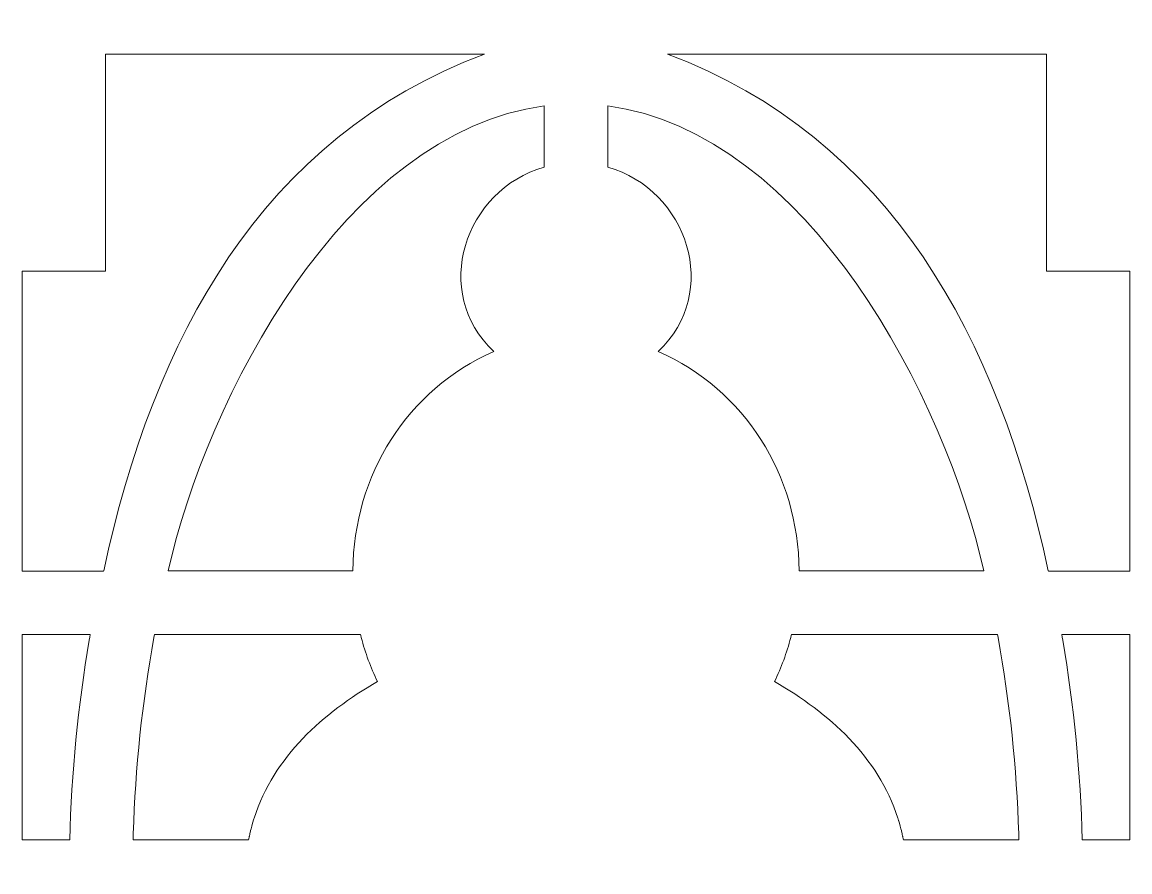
# Model space of a CAD drawing. Header units: centimetres. Extents: x -10 to 9.9, y -5 to 13.4.
# Drawn here: x 1.91 to 4.963, y 6.562 to 8.903 of the extents above; entities that cross this region are included whole.
import ezdxf

# ---------------------------------------------------------------- set-up
doc = ezdxf.new("R2010")
doc.units = ezdxf.units.CM
doc.header["$MEASUREMENT"] = 0
doc.layers.add('layer 1', color=7, linetype='Continuous')

msp = doc.modelspace()

# ---------------------------------------------------------------- linework, layer by layer
at = {"layer": 'layer 1', "color": 242, "lineweight": 9}
for points, knots in [([(0.17453, 13.44236), (0.17453, 13.44236), (0.34885, 13.44236), (0.34885, 13.44236), (0.34885, 13.44236), (0.34885, 13.44236), (9.75098, 13.44236), (9.75098, 13.44236), (9.75098, 13.44236), (9.75098, 13.44236), (9.9253, 13.44236), (9.9253, 13.44236), (9.9253, 13.44236), (9.9253, 13.44236), (9.9253, 13.26803), (9.9253, 13.26803), (9.9253, 13.26803), (9.9253, 13.26803), (9.9253, -4.82596), (9.9253, -4.82596), (9.9253, -4.82596), (9.9253, -4.82596), (9.9253, -5.00029), (9.9253, -5.00029), (9.9253, -5.00029), (9.9253, -5.00029), (9.75098, -5.00029), (9.75098, -5.00029), (9.75098, -5.00029), (9.75098, -5.00029), (0.34885, -5.00029), (0.34885, -5.00029), (0.34885, -5.00029), (0.34885, -5.00029), (0.17453, -5.00029), (0.17453, -5.00029), (0.17453, -5.00029), (0.17453, -5.00029), (0.17453, -4.82596), (0.17453, -4.82596), (0.17453, -4.82596), (0.17453, -4.82596), (0.17453, 13.26803), (0.17453, 13.26803), (0.17453, 13.26803), (0.17453, 13.26803), (0.17453, 13.44236), (0.17453, 13.44236)], [0, 0, 0, 0, 0.0769231, 0.0769231, 0.0769231, 0.0769231, 0.1538462, 0.1538462, 0.1538462, 0.1538462, 0.2307692, 0.2307692, 0.2307692, 0.2307692, 0.3076923, 0.3076923, 0.3076923, 0.3076923, 0.3846154, 0.3846154, 0.3846154, 0.3846154, 0.4615385, 0.4615385, 0.4615385, 0.4615385, 0.5384615, 0.5384615, 0.5384615, 0.5384615, 0.6153846, 0.6153846, 0.6153846, 0.6153846, 0.6923077, 0.6923077, 0.6923077, 0.6923077, 0.7692308, 0.7692308, 0.7692308, 0.7692308, 0.8461538, 0.8461538, 0.8461538, 0.8461538, 1, 1, 1, 1]), ([(1.91022, 8.21742), (1.91022, 8.21742), (1.91513, 8.21742), (1.91513, 8.21742), (1.91513, 8.21742), (1.91513, 8.21742), (1.91569, 8.21742), (1.91569, 8.21742), (1.91569, 8.21742), (1.91569, 8.21742), (1.92492, 8.21742), (1.92492, 8.21742), (1.92492, 8.21742), (1.92492, 8.21742), (1.92542, 8.21742), (1.92542, 8.21742), (1.92542, 8.21742), (1.92542, 8.21742), (1.93464, 8.21742), (1.93464, 8.21742), (1.93464, 8.21742), (1.93464, 8.21742), (1.9352, 8.21742), (1.9352, 8.21742), (1.9352, 8.21742), (1.9352, 8.21742), (1.94442, 8.21742), (1.94442, 8.21742), (1.94442, 8.21742), (1.94442, 8.21742), (1.94492, 8.21742), (1.94492, 8.21742), (1.94492, 8.21742), (1.94492, 8.21742), (1.95415, 8.21742), (1.95415, 8.21742), (1.95415, 8.21742), (1.95415, 8.21742), (1.9547, 8.21742), (1.9547, 8.21742), (1.9547, 8.21742), (1.9547, 8.21742), (1.96392, 8.21742), (1.96392, 8.21742), (1.96392, 8.21742), (1.96392, 8.21742), (1.96443, 8.21742), (1.96443, 8.21742), (1.96443, 8.21742), (1.96443, 8.21742), (1.97365, 8.21742), (1.97365, 8.21742), (1.97365, 8.21742), (1.97365, 8.21742), (1.97422, 8.21742), (1.97422, 8.21742), (1.97422, 8.21742), (1.97422, 8.21742), (1.98343, 8.21742), (1.98343, 8.21742), (1.98343, 8.21742), (1.98343, 8.21742), (1.98395, 8.21742), (1.98395, 8.21742), (1.98395, 8.21742), (1.98395, 8.21742), (1.99315, 8.21742), (1.99315, 8.21742), (1.99315, 8.21742), (1.99315, 8.21742), (1.99367, 8.21742), (1.99367, 8.21742), (1.99367, 8.21742), (1.99367, 8.21742), (2.00288, 8.21742), (2.00288, 8.21742), (2.00288, 8.21742), (2.00288, 8.21742), (2.0034, 8.21742), (2.0034, 8.21742), (2.0034, 8.21742), (2.0034, 8.21742), (2.01261, 8.21742), (2.01261, 8.21742), (2.01261, 8.21742), (2.01261, 8.21742), (2.01317, 8.21742), (2.01317, 8.21742), (2.01317, 8.21742), (2.01317, 8.21742), (2.0224, 8.21742), (2.0224, 8.21742), (2.0224, 8.21742), (2.0224, 8.21742), (2.0229, 8.21742), (2.0229, 8.21742), (2.0229, 8.21742), (2.0229, 8.21742), (2.03213, 8.21742), (2.03213, 8.21742), (2.03213, 8.21742), (2.03213, 8.21742), (2.03268, 8.21742), (2.03268, 8.21742), (2.03268, 8.21742), (2.03268, 8.21742), (2.0419, 8.21742), (2.0419, 8.21742), (2.0419, 8.21742), (2.0419, 8.21742), (2.0424, 8.21742), (2.0424, 8.21742), (2.0424, 8.21742), (2.0424, 8.21742), (2.05163, 8.21742), (2.05163, 8.21742), (2.05163, 8.21742), (2.05163, 8.21742), (2.05218, 8.21742), (2.05218, 8.21742), (2.05218, 8.21742), (2.05218, 8.21742), (2.06141, 8.21742), (2.06141, 8.21742), (2.06141, 8.21742), (2.06141, 8.21742), (2.06191, 8.21742), (2.06191, 8.21742), (2.06191, 8.21742), (2.06191, 8.21742), (2.07114, 8.21742), (2.07114, 8.21742), (2.07114, 8.21742), (2.07114, 8.21742), (2.07168, 8.21742), (2.07168, 8.21742), (2.07168, 8.21742), (2.07168, 8.21742), (2.08091, 8.21742), (2.08091, 8.21742), (2.08091, 8.21742), (2.08091, 8.21742), (2.08142, 8.21742), (2.08142, 8.21742), (2.08142, 8.21742), (2.08142, 8.21742), (2.09064, 8.21742), (2.09064, 8.21742), (2.09064, 8.21742), (2.09064, 8.21742), (2.0912, 8.21742), (2.0912, 8.21742), (2.0912, 8.21742), (2.0912, 8.21742), (2.10042, 8.21742), (2.10042, 8.21742), (2.10042, 8.21742), (2.10042, 8.21742), (2.10094, 8.21742), (2.10094, 8.21742), (2.10094, 8.21742), (2.10094, 8.21742), (2.11014, 8.21742), (2.11014, 8.21742), (2.11014, 8.21742), (2.11014, 8.21742), (2.11071, 8.21742), (2.11071, 8.21742), (2.11071, 8.21742), (2.11071, 8.21742), (2.11994, 8.21742), (2.11994, 8.21742), (2.11994, 8.21742), (2.11994, 8.21742), (2.12044, 8.21742), (2.12044, 8.21742), (2.12044, 8.21742), (2.12044, 8.21742), (2.12966, 8.21742), (2.12966, 8.21742), (2.12966, 8.21742), (2.12966, 8.21742), (2.13022, 8.21742), (2.13022, 8.21742), (2.13022, 8.21742), (2.13022, 8.21742), (2.13944, 8.21742), (2.13944, 8.21742), (2.13944, 8.21742), (2.13944, 8.21742), (2.13944, 8.21902), (2.13944, 8.21902), (2.13944, 8.21902), (2.13944, 8.21902), (2.13944, 8.81528), (2.13944, 8.81528), (2.13944, 8.81528), (2.13944, 8.81528), (3.18429, 8.81528), (3.18429, 8.81528), (3.18429, 8.81528), (2.56808, 8.58429), (2.27202, 8.03008), (2.13486, 7.39182), (2.13486, 7.39182), (2.13486, 7.39182), (2.13471, 7.39128), (2.13471, 7.39128), (2.13471, 7.39128), (2.13471, 7.39128), (2.1347, 7.39128), (2.1347, 7.39128), (2.1347, 7.39128), (2.1347, 7.39128), (2.1346, 7.39076), (2.1346, 7.39076), (2.1346, 7.39076), (2.1346, 7.39076), (2.13458, 7.39076), (2.13458, 7.39076), (2.13458, 7.39076), (2.13458, 7.39076), (2.13445, 7.39024), (2.13445, 7.39024), (2.13445, 7.39024), (2.13445, 7.39024), (2.13444, 7.39024), (2.13444, 7.39024), (2.13444, 7.39024), (2.13444, 7.39024), (1.91022, 7.39024), (1.91022, 7.39024), (1.91022, 7.39024), (1.91022, 7.39024), (1.91022, 8.21742), (1.91022, 8.21742)], [0, 0, 0, 0, 0.0166667, 0.0166667, 0.0166667, 0.0166667, 0.0333333, 0.0333333, 0.0333333, 0.0333333, 0.05, 0.05, 0.05, 0.05, 0.0666667, 0.0666667, 0.0666667, 0.0666667, 0.0833333, 0.0833333, 0.0833333, 0.0833333, 0.1, 0.1, 0.1, 0.1, 0.1166667, 0.1166667, 0.1166667, 0.1166667, 0.1333333, 0.1333333, 0.1333333, 0.1333333, 0.15, 0.15, 0.15, 0.15, 0.1666667, 0.1666667, 0.1666667, 0.1666667, 0.1833333, 0.1833333, 0.1833333, 0.1833333, 0.2, 0.2, 0.2, 0.2, 0.2166667, 0.2166667, 0.2166667, 0.2166667, 0.2333333, 0.2333333, 0.2333333, 0.2333333, 0.25, 0.25, 0.25, 0.25, 0.2666667, 0.2666667, 0.2666667, 0.2666667, 0.2833333, 0.2833333, 0.2833333, 0.2833333, 0.3, 0.3, 0.3, 0.3, 0.3166667, 0.3166667, 0.3166667, 0.3166667, 0.3333333, 0.3333333, 0.3333333, 0.3333333, 0.35, 0.35, 0.35, 0.35, 0.3666667, 0.3666667, 0.3666667, 0.3666667, 0.3833333, 0.3833333, 0.3833333, 0.3833333, 0.4, 0.4, 0.4, 0.4, 0.4166667, 0.4166667, 0.4166667, 0.4166667, 0.4333333, 0.4333333, 0.4333333, 0.4333333, 0.45, 0.45, 0.45, 0.45, 0.4666667, 0.4666667, 0.4666667, 0.4666667, 0.4833333, 0.4833333, 0.4833333, 0.4833333, 0.5, 0.5, 0.5, 0.5, 0.5166667, 0.5166667, 0.5166667, 0.5166667, 0.5333333, 0.5333333, 0.5333333, 0.5333333, 0.55, 0.55, 0.55, 0.55, 0.5666667, 0.5666667, 0.5666667, 0.5666667, 0.5833333, 0.5833333, 0.5833333, 0.5833333, 0.6, 0.6, 0.6, 0.6, 0.6166667, 0.6166667, 0.6166667, 0.6166667, 0.6333333, 0.6333333, 0.6333333, 0.6333333, 0.65, 0.65, 0.65, 0.65, 0.6666667, 0.6666667, 0.6666667, 0.6666667, 0.6833333, 0.6833333, 0.6833333, 0.6833333, 0.7, 0.7, 0.7, 0.7, 0.7166667, 0.7166667, 0.7166667, 0.7166667, 0.7333333, 0.7333333, 0.7333333, 0.7333333, 0.75, 0.75, 0.75, 0.75, 0.7666667, 0.7666667, 0.7666667, 0.7666667, 0.7833333, 0.7833333, 0.7833333, 0.7833333, 0.8, 0.8, 0.8, 0.8, 0.8166667, 0.8166667, 0.8166667, 0.8166667, 0.8333333, 0.8333333, 0.8333333, 0.8333333, 0.85, 0.85, 0.85, 0.85, 0.8666667, 0.8666667, 0.8666667, 0.8666667, 0.8833333, 0.8833333, 0.8833333, 0.8833333, 0.9, 0.9, 0.9, 0.9, 0.9166667, 0.9166667, 0.9166667, 0.9166667, 0.9333333, 0.9333333, 0.9333333, 0.9333333, 0.95, 0.95, 0.95, 0.95, 0.9666667, 0.9666667, 0.9666667, 0.9666667, 1, 1, 1, 1]), ([(4.7333, 8.81528), (4.7333, 8.81528), (4.7333, 8.21902), (4.7333, 8.21902), (4.7333, 8.21902), (4.7333, 8.21902), (4.73333, 8.21902), (4.73333, 8.21902), (4.73333, 8.21902), (4.73333, 8.21902), (4.73333, 8.21742), (4.73333, 8.21742), (4.73333, 8.21742), (4.73333, 8.21742), (4.74255, 8.21742), (4.74255, 8.21742), (4.74255, 8.21742), (4.74255, 8.21742), (4.96251, 8.21742), (4.96251, 8.21742), (4.96251, 8.21742), (4.96251, 8.21742), (4.96251, 7.39024), (4.96251, 7.39024), (4.96251, 7.39024), (4.96251, 7.39024), (4.7383, 7.39024), (4.7383, 7.39024), (4.7383, 7.39024), (4.7383, 7.39024), (4.73828, 7.39024), (4.73828, 7.39024), (4.73828, 7.39024), (4.73828, 7.39024), (4.73814, 7.39076), (4.73814, 7.39076), (4.73814, 7.39076), (4.73814, 7.39076), (4.73812, 7.39076), (4.73812, 7.39076), (4.73812, 7.39076), (4.73812, 7.39076), (4.73804, 7.39128), (4.73804, 7.39128), (4.73804, 7.39128), (4.73804, 7.39128), (4.73802, 7.39128), (4.73802, 7.39128), (4.73802, 7.39128), (4.73802, 7.39128), (4.73787, 7.39182), (4.73787, 7.39182), (4.73787, 7.39182), (4.6007, 8.03008), (4.30464, 8.58429), (3.68843, 8.81528), (3.68843, 8.81528), (3.68843, 8.81528), (4.7333, 8.81528), (4.7333, 8.81528)], [0, 0, 0, 0, 0.0625, 0.0625, 0.0625, 0.0625, 0.125, 0.125, 0.125, 0.125, 0.1875, 0.1875, 0.1875, 0.1875, 0.25, 0.25, 0.25, 0.25, 0.3125, 0.3125, 0.3125, 0.3125, 0.375, 0.375, 0.375, 0.375, 0.4375, 0.4375, 0.4375, 0.4375, 0.5, 0.5, 0.5, 0.5, 0.5625, 0.5625, 0.5625, 0.5625, 0.625, 0.625, 0.625, 0.625, 0.6875, 0.6875, 0.6875, 0.6875, 0.75, 0.75, 0.75, 0.75, 0.8125, 0.8125, 0.8125, 0.8125, 0.875, 0.875, 0.875, 0.875, 1, 1, 1, 1]), ([(2.31271, 7.39182), (2.41676, 7.86273), (2.79704, 8.59905), (3.34895, 8.67273), (3.34895, 8.67273), (3.34895, 8.67273), (3.34895, 8.50359), (3.34895, 8.50359), (3.34895, 8.50359), (3.12977, 8.44322), (3.03493, 8.1568), (3.2102, 7.99626), (3.2102, 7.99626), (3.2102, 7.99626), (3.21015, 7.99624), (3.21015, 7.99624), (3.21015, 7.99624), (2.97019, 7.88973), (2.82341, 7.65575), (2.82165, 7.39182), (2.82165, 7.39182), (2.82165, 7.39182), (2.31271, 7.39182), (2.31271, 7.39182)], [0, 0, 0, 0, 0.1428571, 0.1428571, 0.1428571, 0.1428571, 0.2857143, 0.2857143, 0.2857143, 0.2857143, 0.4285714, 0.4285714, 0.4285714, 0.4285714, 0.5714286, 0.5714286, 0.5714286, 0.5714286, 0.7142857, 0.7142857, 0.7142857, 0.7142857, 1, 1, 1, 1]), ([(4.56001, 7.39182), (4.45597, 7.86273), (4.07568, 8.59905), (3.52378, 8.67273), (3.52378, 8.67273), (3.52378, 8.67273), (3.52378, 8.50359), (3.52378, 8.50359), (3.52378, 8.50359), (3.74295, 8.44322), (3.8378, 8.1568), (3.66254, 7.99626), (3.66254, 7.99626), (3.66254, 7.99626), (3.66257, 7.99624), (3.66257, 7.99624), (3.66257, 7.99624), (3.90255, 7.88973), (4.0493, 7.65575), (4.05106, 7.39182), (4.05106, 7.39182), (4.05106, 7.39182), (4.56001, 7.39182), (4.56001, 7.39182)], [0, 0, 0, 0, 0.1428571, 0.1428571, 0.1428571, 0.1428571, 0.2857143, 0.2857143, 0.2857143, 0.2857143, 0.4285714, 0.4285714, 0.4285714, 0.4285714, 0.5714286, 0.5714286, 0.5714286, 0.5714286, 0.7142857, 0.7142857, 0.7142857, 0.7142857, 1, 1, 1, 1]), ([(1.91022, 6.6501), (1.91022, 6.6501), (1.91022, 6.66574), (1.91022, 6.66574), (1.91022, 6.66574), (1.91022, 6.66574), (1.91022, 6.69163), (1.91022, 6.69163), (1.91022, 6.69163), (1.91022, 6.69163), (1.91022, 6.71752), (1.91022, 6.71752), (1.91022, 6.71752), (1.91022, 6.71752), (1.91022, 6.74341), (1.91022, 6.74341), (1.91022, 6.74341), (1.91022, 6.74341), (1.91022, 6.76929), (1.91022, 6.76929), (1.91022, 6.76929), (1.91022, 6.76929), (1.91022, 6.79517), (1.91022, 6.79517), (1.91022, 6.79517), (1.91022, 6.79517), (1.91022, 6.82107), (1.91022, 6.82107), (1.91022, 6.82107), (1.91022, 6.82107), (1.91022, 6.84695), (1.91022, 6.84695), (1.91022, 6.84695), (1.91022, 6.84695), (1.91022, 6.87285), (1.91022, 6.87285), (1.91022, 6.87285), (1.91022, 6.87285), (1.91022, 6.89873), (1.91022, 6.89873), (1.91022, 6.89873), (1.91022, 6.89873), (1.91022, 6.92462), (1.91022, 6.92462), (1.91022, 6.92462), (1.91022, 6.92462), (1.91022, 6.95051), (1.91022, 6.95051), (1.91022, 6.95051), (1.91022, 6.95051), (1.91022, 6.97638), (1.91022, 6.97638), (1.91022, 6.97638), (1.91022, 6.97638), (1.91022, 7.00229), (1.91022, 7.00229), (1.91022, 7.00229), (1.91022, 7.00229), (1.91022, 7.02816), (1.91022, 7.02816), (1.91022, 7.02816), (1.91022, 7.02816), (1.91022, 7.05406), (1.91022, 7.05406), (1.91022, 7.05406), (1.91022, 7.05406), (1.91022, 7.07994), (1.91022, 7.07994), (1.91022, 7.07994), (1.91022, 7.07994), (1.91022, 7.10584), (1.91022, 7.10584), (1.91022, 7.10584), (1.91022, 7.10584), (1.91022, 7.13172), (1.91022, 7.13172), (1.91022, 7.13172), (1.91022, 7.13172), (1.91022, 7.1576), (1.91022, 7.1576), (1.91022, 7.1576), (1.91022, 7.1576), (1.91022, 7.18349), (1.91022, 7.18349), (1.91022, 7.18349), (1.91022, 7.18349), (1.91022, 7.20938), (1.91022, 7.20938), (1.91022, 7.20938), (1.91022, 7.20938), (1.91022, 7.21591), (1.91022, 7.21591), (1.91022, 7.21591), (1.91022, 7.21591), (2.09769, 7.21591), (2.09769, 7.21591), (2.09769, 7.21591), (2.09769, 7.21591), (2.09653, 7.20902), (2.09653, 7.20902), (2.09653, 7.20902), (2.09653, 7.20902), (2.09651, 7.20902), (2.09651, 7.20902), (2.09651, 7.20902), (2.09651, 7.20902), (2.09649, 7.20902), (2.09649, 7.20902), (2.09649, 7.20902), (2.09649, 7.20902), (2.09649, 7.20902), (2.09649, 7.20902), (2.09649, 7.20902), (2.09649, 7.20902), (2.09502, 7.20052), (2.09502, 7.20052), (2.09502, 7.20052), (2.09502, 7.20052), (2.095, 7.20052), (2.095, 7.20052), (2.095, 7.20052), (2.095, 7.20052), (2.09498, 7.20052), (2.09498, 7.20052), (2.09498, 7.20052), (2.09498, 7.20052), (2.09496, 7.20052), (2.09496, 7.20052), (2.09496, 7.20052), (2.06479, 7.01866), (2.04568, 6.83428), (2.04114, 6.6501), (2.04114, 6.6501), (2.04114, 6.6501), (2.04113, 6.6501), (2.04113, 6.6501), (2.04113, 6.6501), (2.04113, 6.6501), (1.91022, 6.6501), (1.91022, 6.6501)], [0, 0, 0, 0, 0.0277778, 0.0277778, 0.0277778, 0.0277778, 0.0555556, 0.0555556, 0.0555556, 0.0555556, 0.0833333, 0.0833333, 0.0833333, 0.0833333, 0.1111111, 0.1111111, 0.1111111, 0.1111111, 0.1388889, 0.1388889, 0.1388889, 0.1388889, 0.1666667, 0.1666667, 0.1666667, 0.1666667, 0.1944444, 0.1944444, 0.1944444, 0.1944444, 0.2222222, 0.2222222, 0.2222222, 0.2222222, 0.25, 0.25, 0.25, 0.25, 0.2777778, 0.2777778, 0.2777778, 0.2777778, 0.3055556, 0.3055556, 0.3055556, 0.3055556, 0.3333333, 0.3333333, 0.3333333, 0.3333333, 0.3611111, 0.3611111, 0.3611111, 0.3611111, 0.3888889, 0.3888889, 0.3888889, 0.3888889, 0.4166667, 0.4166667, 0.4166667, 0.4166667, 0.4444444, 0.4444444, 0.4444444, 0.4444444, 0.4722222, 0.4722222, 0.4722222, 0.4722222, 0.5, 0.5, 0.5, 0.5, 0.5277778, 0.5277778, 0.5277778, 0.5277778, 0.5555556, 0.5555556, 0.5555556, 0.5555556, 0.5833333, 0.5833333, 0.5833333, 0.5833333, 0.6111111, 0.6111111, 0.6111111, 0.6111111, 0.6388889, 0.6388889, 0.6388889, 0.6388889, 0.6666667, 0.6666667, 0.6666667, 0.6666667, 0.6944444, 0.6944444, 0.6944444, 0.6944444, 0.7222222, 0.7222222, 0.7222222, 0.7222222, 0.75, 0.75, 0.75, 0.75, 0.7777778, 0.7777778, 0.7777778, 0.7777778, 0.8055556, 0.8055556, 0.8055556, 0.8055556, 0.8333333, 0.8333333, 0.8333333, 0.8333333, 0.8611111, 0.8611111, 0.8611111, 0.8611111, 0.8888889, 0.8888889, 0.8888889, 0.8888889, 0.9166667, 0.9166667, 0.9166667, 0.9166667, 0.9444444, 0.9444444, 0.9444444, 0.9444444, 1, 1, 1, 1]), ([(2.88934, 7.08616), (2.73872, 6.99971), (2.60454, 6.88053), (2.54933, 6.70975), (2.54933, 6.70975), (2.54933, 6.70975), (2.5493, 6.70975), (2.5493, 6.70975), (2.5493, 6.70975), (2.5493, 6.70975), (2.54869, 6.70781), (2.54869, 6.70781), (2.54869, 6.70781), (2.54869, 6.70781), (2.54867, 6.70781), (2.54867, 6.70781), (2.54867, 6.70781), (2.54867, 6.70781), (2.5472, 6.70295), (2.5472, 6.70295), (2.5472, 6.70295), (2.5472, 6.70295), (2.54718, 6.70295), (2.54718, 6.70295), (2.54718, 6.70295), (2.54718, 6.70295), (2.54693, 6.70203), (2.54693, 6.70203), (2.54693, 6.70203), (2.54693, 6.70203), (2.54691, 6.70203), (2.54691, 6.70203), (2.54691, 6.70203), (2.54691, 6.70203), (2.54689, 6.70193), (2.54689, 6.70193), (2.54689, 6.70193), (2.54689, 6.70193), (2.54687, 6.70193), (2.54687, 6.70193), (2.54687, 6.70193), (2.54687, 6.70193), (2.54519, 6.69613), (2.54519, 6.69613), (2.54519, 6.69613), (2.54519, 6.69613), (2.54517, 6.69613), (2.54517, 6.69613), (2.54517, 6.69613), (2.54517, 6.69613), (2.54495, 6.69529), (2.54495, 6.69529), (2.54495, 6.69529), (2.54495, 6.69529), (2.54493, 6.69529), (2.54493, 6.69529), (2.54493, 6.69529), (2.54493, 6.69529), (2.54315, 6.68887), (2.54315, 6.68887), (2.54315, 6.68887), (2.54315, 6.68887), (2.54314, 6.68887), (2.54314, 6.68887), (2.54314, 6.68887), (2.54314, 6.68887), (2.54296, 6.68811), (2.54296, 6.68811), (2.54296, 6.68811), (2.54296, 6.68811), (2.54294, 6.68811), (2.54294, 6.68811), (2.54294, 6.68811), (2.54294, 6.68811), (2.54104, 6.68083), (2.54104, 6.68083), (2.54104, 6.68083), (2.54104, 6.68083), (2.54103, 6.68083), (2.54103, 6.68083), (2.54103, 6.68083), (2.54103, 6.68083), (2.54101, 6.68068), (2.54101, 6.68068), (2.54101, 6.68068), (2.54101, 6.68068), (2.54099, 6.68068), (2.54099, 6.68068), (2.54099, 6.68068), (2.54099, 6.68068), (2.53983, 6.67592), (2.53983, 6.67592), (2.53983, 6.67592), (2.53983, 6.67592), (2.5398, 6.67592), (2.5398, 6.67592), (2.5398, 6.67592), (2.5398, 6.67592), (2.53962, 6.67501), (2.53962, 6.67501), (2.53962, 6.67501), (2.53962, 6.67501), (2.53961, 6.67501), (2.53961, 6.67501), (2.53961, 6.67501), (2.53961, 6.67501), (2.53769, 6.66676), (2.53769, 6.66676), (2.53769, 6.66676), (2.53769, 6.66676), (2.53768, 6.66676), (2.53768, 6.66676), (2.53768, 6.66676), (2.53768, 6.66676), (2.53749, 6.66587), (2.53749, 6.66587), (2.53749, 6.66587), (2.53749, 6.66587), (2.53747, 6.66587), (2.53747, 6.66587), (2.53747, 6.66587), (2.53747, 6.66587), (2.53634, 6.6604), (2.53634, 6.6604), (2.53634, 6.6604), (2.53634, 6.6604), (2.53632, 6.6604), (2.53632, 6.6604), (2.53632, 6.6604), (2.53632, 6.6604), (2.53616, 6.65953), (2.53616, 6.65953), (2.53616, 6.65953), (2.53616, 6.65953), (2.53614, 6.65953), (2.53614, 6.65953), (2.53614, 6.65953), (2.53614, 6.65953), (2.53593, 6.65846), (2.53593, 6.65846), (2.53593, 6.65846), (2.53593, 6.65846), (2.53591, 6.65846), (2.53591, 6.65846), (2.53591, 6.65846), (2.53591, 6.65846), (2.53488, 6.65308), (2.53488, 6.65308), (2.53488, 6.65308), (2.53488, 6.65308), (2.53487, 6.65308), (2.53487, 6.65308), (2.53487, 6.65308), (2.53487, 6.65308), (2.53428, 6.6501), (2.53428, 6.6501), (2.53428, 6.6501), (2.53428, 6.6501), (2.53426, 6.6501), (2.53426, 6.6501), (2.53426, 6.6501), (2.53426, 6.6501), (2.53425, 6.6501), (2.53425, 6.6501), (2.53425, 6.6501), (2.53425, 6.6501), (2.21601, 6.6501), (2.21601, 6.6501), (2.21601, 6.6501), (2.21601, 6.6501), (2.21621, 6.65771), (2.21621, 6.65771), (2.21621, 6.65771), (2.21621, 6.65771), (2.21622, 6.65771), (2.21622, 6.65771), (2.21622, 6.65771), (2.21622, 6.65771), (2.21624, 6.65771), (2.21624, 6.65771), (2.21624, 6.65771), (2.21624, 6.65771), (2.21624, 6.65774), (2.21624, 6.65774), (2.21624, 6.65774), (2.21624, 6.65774), (2.21644, 6.66696), (2.21644, 6.66696), (2.21644, 6.66696), (2.21644, 6.66696), (2.21646, 6.66696), (2.21646, 6.66696), (2.21646, 6.66696), (2.21646, 6.66696), (2.21648, 6.66696), (2.21648, 6.66696), (2.21648, 6.66696), (2.21648, 6.66696), (2.21648, 6.66698), (2.21648, 6.66698), (2.21648, 6.66698), (2.22164, 6.84854), (2.24141, 7.02972), (2.27297, 7.20745), (2.27297, 7.20745), (2.27297, 7.20745), (2.27299, 7.20745), (2.27299, 7.20745), (2.27299, 7.20745), (2.27299, 7.20745), (2.273, 7.20745), (2.273, 7.20745), (2.273, 7.20745), (2.273, 7.20745), (2.27301, 7.20745), (2.27301, 7.20745), (2.27301, 7.20745), (2.27301, 7.20745), (2.2745, 7.21591), (2.2745, 7.21591), (2.2745, 7.21591), (2.2745, 7.21591), (2.27452, 7.21591), (2.27452, 7.21591), (2.27452, 7.21591), (2.27452, 7.21591), (2.27454, 7.21591), (2.27454, 7.21591), (2.27454, 7.21591), (2.27454, 7.21591), (2.27455, 7.21591), (2.27455, 7.21591), (2.27455, 7.21591), (2.27455, 7.21591), (2.84243, 7.21591), (2.84243, 7.21591), (2.84243, 7.21591), (2.84243, 7.21591), (2.84245, 7.21591), (2.84245, 7.21591), (2.84245, 7.21591), (2.84245, 7.21591), (2.84302, 7.21378), (2.84302, 7.21378), (2.84302, 7.21378), (2.84302, 7.21378), (2.84304, 7.21378), (2.84304, 7.21378), (2.84304, 7.21378), (2.84304, 7.21378), (2.84354, 7.21164), (2.84354, 7.21164), (2.84354, 7.21164), (2.84354, 7.21164), (2.84355, 7.21164), (2.84355, 7.21164), (2.84355, 7.21164), (2.84355, 7.21164), (2.8441, 7.2095), (2.8441, 7.2095), (2.8441, 7.2095), (2.8441, 7.2095), (2.84413, 7.2095), (2.84413, 7.2095), (2.84413, 7.2095), (2.84413, 7.2095), (2.84464, 7.2074), (2.84464, 7.2074), (2.84464, 7.2074), (2.84464, 7.2074), (2.84465, 7.2074), (2.84465, 7.2074), (2.84465, 7.2074), (2.85546, 7.16585), (2.87071, 7.12497), (2.88934, 7.08616)], [0, 0, 0, 0, 0.0142857, 0.0142857, 0.0142857, 0.0142857, 0.0285714, 0.0285714, 0.0285714, 0.0285714, 0.0428571, 0.0428571, 0.0428571, 0.0428571, 0.0571429, 0.0571429, 0.0571429, 0.0571429, 0.0714286, 0.0714286, 0.0714286, 0.0714286, 0.0857143, 0.0857143, 0.0857143, 0.0857143, 0.1, 0.1, 0.1, 0.1, 0.1142857, 0.1142857, 0.1142857, 0.1142857, 0.1285714, 0.1285714, 0.1285714, 0.1285714, 0.1428571, 0.1428571, 0.1428571, 0.1428571, 0.1571429, 0.1571429, 0.1571429, 0.1571429, 0.1714286, 0.1714286, 0.1714286, 0.1714286, 0.1857143, 0.1857143, 0.1857143, 0.1857143, 0.2, 0.2, 0.2, 0.2, 0.2142857, 0.2142857, 0.2142857, 0.2142857, 0.2285714, 0.2285714, 0.2285714, 0.2285714, 0.2428571, 0.2428571, 0.2428571, 0.2428571, 0.2571429, 0.2571429, 0.2571429, 0.2571429, 0.2714286, 0.2714286, 0.2714286, 0.2714286, 0.2857143, 0.2857143, 0.2857143, 0.2857143, 0.3, 0.3, 0.3, 0.3, 0.3142857, 0.3142857, 0.3142857, 0.3142857, 0.3285714, 0.3285714, 0.3285714, 0.3285714, 0.3428571, 0.3428571, 0.3428571, 0.3428571, 0.3571429, 0.3571429, 0.3571429, 0.3571429, 0.3714286, 0.3714286, 0.3714286, 0.3714286, 0.3857143, 0.3857143, 0.3857143, 0.3857143, 0.4, 0.4, 0.4, 0.4, 0.4142857, 0.4142857, 0.4142857, 0.4142857, 0.4285714, 0.4285714, 0.4285714, 0.4285714, 0.4428571, 0.4428571, 0.4428571, 0.4428571, 0.4571429, 0.4571429, 0.4571429, 0.4571429, 0.4714286, 0.4714286, 0.4714286, 0.4714286, 0.4857143, 0.4857143, 0.4857143, 0.4857143, 0.5, 0.5, 0.5, 0.5, 0.5142857, 0.5142857, 0.5142857, 0.5142857, 0.5285714, 0.5285714, 0.5285714, 0.5285714, 0.5428571, 0.5428571, 0.5428571, 0.5428571, 0.5571429, 0.5571429, 0.5571429, 0.5571429, 0.5714286, 0.5714286, 0.5714286, 0.5714286, 0.5857143, 0.5857143, 0.5857143, 0.5857143, 0.6, 0.6, 0.6, 0.6, 0.6142857, 0.6142857, 0.6142857, 0.6142857, 0.6285714, 0.6285714, 0.6285714, 0.6285714, 0.6428571, 0.6428571, 0.6428571, 0.6428571, 0.6571429, 0.6571429, 0.6571429, 0.6571429, 0.6714286, 0.6714286, 0.6714286, 0.6714286, 0.6857143, 0.6857143, 0.6857143, 0.6857143, 0.7, 0.7, 0.7, 0.7, 0.7142857, 0.7142857, 0.7142857, 0.7142857, 0.7285714, 0.7285714, 0.7285714, 0.7285714, 0.7428571, 0.7428571, 0.7428571, 0.7428571, 0.7571429, 0.7571429, 0.7571429, 0.7571429, 0.7714286, 0.7714286, 0.7714286, 0.7714286, 0.7857143, 0.7857143, 0.7857143, 0.7857143, 0.8, 0.8, 0.8, 0.8, 0.8142857, 0.8142857, 0.8142857, 0.8142857, 0.8285714, 0.8285714, 0.8285714, 0.8285714, 0.8428571, 0.8428571, 0.8428571, 0.8428571, 0.8571429, 0.8571429, 0.8571429, 0.8571429, 0.8714286, 0.8714286, 0.8714286, 0.8714286, 0.8857143, 0.8857143, 0.8857143, 0.8857143, 0.9, 0.9, 0.9, 0.9, 0.9142857, 0.9142857, 0.9142857, 0.9142857, 0.9285714, 0.9285714, 0.9285714, 0.9285714, 0.9428571, 0.9428571, 0.9428571, 0.9428571, 0.9571429, 0.9571429, 0.9571429, 0.9571429, 0.9714286, 0.9714286, 0.9714286, 0.9714286, 1, 1, 1, 1]), ([(3.98337, 7.08616), (4.13402, 6.99971), (4.26819, 6.88053), (4.3234, 6.70975), (4.3234, 6.70975), (4.3234, 6.70975), (4.32342, 6.70975), (4.32342, 6.70975), (4.32342, 6.70975), (4.32342, 6.70975), (4.32405, 6.70781), (4.32405, 6.70781), (4.32405, 6.70781), (4.32405, 6.70781), (4.32407, 6.70781), (4.32407, 6.70781), (4.32407, 6.70781), (4.32407, 6.70781), (4.32552, 6.70295), (4.32552, 6.70295), (4.32552, 6.70295), (4.32552, 6.70295), (4.32554, 6.70295), (4.32554, 6.70295), (4.32554, 6.70295), (4.32554, 6.70295), (4.32581, 6.70203), (4.32581, 6.70203), (4.32581, 6.70203), (4.32581, 6.70203), (4.32583, 6.70203), (4.32583, 6.70203), (4.32583, 6.70203), (4.32583, 6.70203), (4.32584, 6.70193), (4.32584, 6.70193), (4.32584, 6.70193), (4.32584, 6.70193), (4.32586, 6.70193), (4.32586, 6.70193), (4.32586, 6.70193), (4.32586, 6.70193), (4.32753, 6.69613), (4.32753, 6.69613), (4.32753, 6.69613), (4.32753, 6.69613), (4.32755, 6.69613), (4.32755, 6.69613), (4.32755, 6.69613), (4.32755, 6.69613), (4.32777, 6.69529), (4.32777, 6.69529), (4.32777, 6.69529), (4.32777, 6.69529), (4.32778, 6.69529), (4.32778, 6.69529), (4.32778, 6.69529), (4.32778, 6.69529), (4.32957, 6.68887), (4.32957, 6.68887), (4.32957, 6.68887), (4.32957, 6.68887), (4.32958, 6.68887), (4.32958, 6.68887), (4.32958, 6.68887), (4.32958, 6.68887), (4.32976, 6.68811), (4.32976, 6.68811), (4.32976, 6.68811), (4.32976, 6.68811), (4.32977, 6.68811), (4.32977, 6.68811), (4.32977, 6.68811), (4.32977, 6.68811), (4.33169, 6.68083), (4.33169, 6.68083), (4.33169, 6.68083), (4.33169, 6.68083), (4.33171, 6.68083), (4.33171, 6.68083), (4.33171, 6.68083), (4.33171, 6.68083), (4.33172, 6.68068), (4.33172, 6.68068), (4.33172, 6.68068), (4.33172, 6.68068), (4.33173, 6.68068), (4.33173, 6.68068), (4.33173, 6.68068), (4.33173, 6.68068), (4.3329, 6.67592), (4.3329, 6.67592), (4.3329, 6.67592), (4.3329, 6.67592), (4.33291, 6.67592), (4.33291, 6.67592), (4.33291, 6.67592), (4.33291, 6.67592), (4.33311, 6.67501), (4.33311, 6.67501), (4.33311, 6.67501), (4.33311, 6.67501), (4.33313, 6.67501), (4.33313, 6.67501), (4.33313, 6.67501), (4.33313, 6.67501), (4.33502, 6.66676), (4.33502, 6.66676), (4.33502, 6.66676), (4.33502, 6.66676), (4.33503, 6.66676), (4.33503, 6.66676), (4.33503, 6.66676), (4.33503, 6.66676), (4.33523, 6.66587), (4.33523, 6.66587), (4.33523, 6.66587), (4.33523, 6.66587), (4.33525, 6.66587), (4.33525, 6.66587), (4.33525, 6.66587), (4.33525, 6.66587), (4.33638, 6.6604), (4.33638, 6.6604), (4.33638, 6.6604), (4.33638, 6.6604), (4.33639, 6.6604), (4.33639, 6.6604), (4.33639, 6.6604), (4.33639, 6.6604), (4.33656, 6.65953), (4.33656, 6.65953), (4.33656, 6.65953), (4.33656, 6.65953), (4.33657, 6.65953), (4.33657, 6.65953), (4.33657, 6.65953), (4.33657, 6.65953), (4.33679, 6.65846), (4.33679, 6.65846), (4.33679, 6.65846), (4.33679, 6.65846), (4.3368, 6.65846), (4.3368, 6.65846), (4.3368, 6.65846), (4.3368, 6.65846), (4.33785, 6.65308), (4.33785, 6.65308), (4.33785, 6.65308), (4.33785, 6.65308), (4.33787, 6.65308), (4.33787, 6.65308), (4.33787, 6.65308), (4.33787, 6.65308), (4.33844, 6.6501), (4.33844, 6.6501), (4.33844, 6.6501), (4.33844, 6.6501), (4.33847, 6.6501), (4.33847, 6.6501), (4.33847, 6.6501), (4.33847, 6.6501), (4.33849, 6.6501), (4.33849, 6.6501), (4.33849, 6.6501), (4.33849, 6.6501), (4.65671, 6.6501), (4.65671, 6.6501), (4.65671, 6.6501), (4.65671, 6.6501), (4.65651, 6.65771), (4.65651, 6.65771), (4.65651, 6.65771), (4.65651, 6.65771), (4.65649, 6.65771), (4.65649, 6.65771), (4.65649, 6.65771), (4.65649, 6.65771), (4.65648, 6.65771), (4.65648, 6.65771), (4.65648, 6.65771), (4.65648, 6.65771), (4.65648, 6.65774), (4.65648, 6.65774), (4.65648, 6.65774), (4.65648, 6.65774), (4.65627, 6.66696), (4.65627, 6.66696), (4.65627, 6.66696), (4.65627, 6.66696), (4.65626, 6.66696), (4.65626, 6.66696), (4.65626, 6.66696), (4.65626, 6.66696), (4.65624, 6.66696), (4.65624, 6.66696), (4.65624, 6.66696), (4.65624, 6.66696), (4.65624, 6.66698), (4.65624, 6.66698), (4.65624, 6.66698), (4.65107, 6.84854), (4.63132, 7.02972), (4.59975, 7.20745), (4.59975, 7.20745), (4.59975, 7.20745), (4.59973, 7.20745), (4.59973, 7.20745), (4.59973, 7.20745), (4.59973, 7.20745), (4.59971, 7.20745), (4.59971, 7.20745), (4.59971, 7.20745), (4.59971, 7.20745), (4.5997, 7.20745), (4.5997, 7.20745), (4.5997, 7.20745), (4.5997, 7.20745), (4.59822, 7.21591), (4.59822, 7.21591), (4.59822, 7.21591), (4.59822, 7.21591), (4.59822, 7.21591), (4.59822, 7.21591), (4.59822, 7.21591), (4.59822, 7.21591), (4.59818, 7.21591), (4.59818, 7.21591), (4.59818, 7.21591), (4.59818, 7.21591), (4.59817, 7.21591), (4.59817, 7.21591), (4.59817, 7.21591), (4.59817, 7.21591), (4.03029, 7.21591), (4.03029, 7.21591), (4.03029, 7.21591), (4.03029, 7.21591), (4.03027, 7.21591), (4.03027, 7.21591), (4.03027, 7.21591), (4.03027, 7.21591), (4.02971, 7.21378), (4.02971, 7.21378), (4.02971, 7.21378), (4.02971, 7.21378), (4.0297, 7.21378), (4.0297, 7.21378), (4.0297, 7.21378), (4.0297, 7.21378), (4.0292, 7.21164), (4.0292, 7.21164), (4.0292, 7.21164), (4.0292, 7.21164), (4.02916, 7.21164), (4.02916, 7.21164), (4.02916, 7.21164), (4.02916, 7.21164), (4.02862, 7.2095), (4.02862, 7.2095), (4.02862, 7.2095), (4.02862, 7.2095), (4.0286, 7.2095), (4.0286, 7.2095), (4.0286, 7.2095), (4.0286, 7.2095), (4.0281, 7.2074), (4.0281, 7.2074), (4.0281, 7.2074), (4.0281, 7.2074), (4.02808, 7.2074), (4.02808, 7.2074), (4.02808, 7.2074), (4.01727, 7.16585), (4.00201, 7.12497), (3.98337, 7.08616)], [0, 0, 0, 0, 0.0142857, 0.0142857, 0.0142857, 0.0142857, 0.0285714, 0.0285714, 0.0285714, 0.0285714, 0.0428571, 0.0428571, 0.0428571, 0.0428571, 0.0571429, 0.0571429, 0.0571429, 0.0571429, 0.0714286, 0.0714286, 0.0714286, 0.0714286, 0.0857143, 0.0857143, 0.0857143, 0.0857143, 0.1, 0.1, 0.1, 0.1, 0.1142857, 0.1142857, 0.1142857, 0.1142857, 0.1285714, 0.1285714, 0.1285714, 0.1285714, 0.1428571, 0.1428571, 0.1428571, 0.1428571, 0.1571429, 0.1571429, 0.1571429, 0.1571429, 0.1714286, 0.1714286, 0.1714286, 0.1714286, 0.1857143, 0.1857143, 0.1857143, 0.1857143, 0.2, 0.2, 0.2, 0.2, 0.2142857, 0.2142857, 0.2142857, 0.2142857, 0.2285714, 0.2285714, 0.2285714, 0.2285714, 0.2428571, 0.2428571, 0.2428571, 0.2428571, 0.2571429, 0.2571429, 0.2571429, 0.2571429, 0.2714286, 0.2714286, 0.2714286, 0.2714286, 0.2857143, 0.2857143, 0.2857143, 0.2857143, 0.3, 0.3, 0.3, 0.3, 0.3142857, 0.3142857, 0.3142857, 0.3142857, 0.3285714, 0.3285714, 0.3285714, 0.3285714, 0.3428571, 0.3428571, 0.3428571, 0.3428571, 0.3571429, 0.3571429, 0.3571429, 0.3571429, 0.3714286, 0.3714286, 0.3714286, 0.3714286, 0.3857143, 0.3857143, 0.3857143, 0.3857143, 0.4, 0.4, 0.4, 0.4, 0.4142857, 0.4142857, 0.4142857, 0.4142857, 0.4285714, 0.4285714, 0.4285714, 0.4285714, 0.4428571, 0.4428571, 0.4428571, 0.4428571, 0.4571429, 0.4571429, 0.4571429, 0.4571429, 0.4714286, 0.4714286, 0.4714286, 0.4714286, 0.4857143, 0.4857143, 0.4857143, 0.4857143, 0.5, 0.5, 0.5, 0.5, 0.5142857, 0.5142857, 0.5142857, 0.5142857, 0.5285714, 0.5285714, 0.5285714, 0.5285714, 0.5428571, 0.5428571, 0.5428571, 0.5428571, 0.5571429, 0.5571429, 0.5571429, 0.5571429, 0.5714286, 0.5714286, 0.5714286, 0.5714286, 0.5857143, 0.5857143, 0.5857143, 0.5857143, 0.6, 0.6, 0.6, 0.6, 0.6142857, 0.6142857, 0.6142857, 0.6142857, 0.6285714, 0.6285714, 0.6285714, 0.6285714, 0.6428571, 0.6428571, 0.6428571, 0.6428571, 0.6571429, 0.6571429, 0.6571429, 0.6571429, 0.6714286, 0.6714286, 0.6714286, 0.6714286, 0.6857143, 0.6857143, 0.6857143, 0.6857143, 0.7, 0.7, 0.7, 0.7, 0.7142857, 0.7142857, 0.7142857, 0.7142857, 0.7285714, 0.7285714, 0.7285714, 0.7285714, 0.7428571, 0.7428571, 0.7428571, 0.7428571, 0.7571429, 0.7571429, 0.7571429, 0.7571429, 0.7714286, 0.7714286, 0.7714286, 0.7714286, 0.7857143, 0.7857143, 0.7857143, 0.7857143, 0.8, 0.8, 0.8, 0.8, 0.8142857, 0.8142857, 0.8142857, 0.8142857, 0.8285714, 0.8285714, 0.8285714, 0.8285714, 0.8428571, 0.8428571, 0.8428571, 0.8428571, 0.8571429, 0.8571429, 0.8571429, 0.8571429, 0.8714286, 0.8714286, 0.8714286, 0.8714286, 0.8857143, 0.8857143, 0.8857143, 0.8857143, 0.9, 0.9, 0.9, 0.9, 0.9142857, 0.9142857, 0.9142857, 0.9142857, 0.9285714, 0.9285714, 0.9285714, 0.9285714, 0.9428571, 0.9428571, 0.9428571, 0.9428571, 0.9571429, 0.9571429, 0.9571429, 0.9571429, 0.9714286, 0.9714286, 0.9714286, 0.9714286, 1, 1, 1, 1]), ([(4.83158, 6.6501), (4.83158, 6.6501), (4.83159, 6.6501), (4.83159, 6.6501), (4.83159, 6.6501), (4.83159, 6.6501), (4.96251, 6.6501), (4.96251, 6.6501), (4.96251, 6.6501), (4.96251, 6.6501), (4.96251, 7.21591), (4.96251, 7.21591), (4.96251, 7.21591), (4.96251, 7.21591), (4.77502, 7.21591), (4.77502, 7.21591), (4.77502, 7.21591), (4.77502, 7.21591), (4.77619, 7.20902), (4.77619, 7.20902), (4.77619, 7.20902), (4.77619, 7.20902), (4.77621, 7.20902), (4.77621, 7.20902), (4.77621, 7.20902), (4.77621, 7.20902), (4.77621, 7.20902), (4.77621, 7.20902), (4.77621, 7.20902), (4.77621, 7.20902), (4.77623, 7.20902), (4.77623, 7.20902), (4.77623, 7.20902), (4.77623, 7.20902), (4.7777, 7.20052), (4.7777, 7.20052), (4.7777, 7.20052), (4.7777, 7.20052), (4.77772, 7.20052), (4.77772, 7.20052), (4.77772, 7.20052), (4.77772, 7.20052), (4.77774, 7.20052), (4.77774, 7.20052), (4.77774, 7.20052), (4.77774, 7.20052), (4.77776, 7.20052), (4.77776, 7.20052), (4.77776, 7.20052), (4.80795, 7.01866), (4.82704, 6.83428), (4.83158, 6.6501)], [0, 0, 0, 0, 0.0714286, 0.0714286, 0.0714286, 0.0714286, 0.1428571, 0.1428571, 0.1428571, 0.1428571, 0.2142857, 0.2142857, 0.2142857, 0.2142857, 0.2857143, 0.2857143, 0.2857143, 0.2857143, 0.3571429, 0.3571429, 0.3571429, 0.3571429, 0.4285714, 0.4285714, 0.4285714, 0.4285714, 0.5, 0.5, 0.5, 0.5, 0.5714286, 0.5714286, 0.5714286, 0.5714286, 0.6428571, 0.6428571, 0.6428571, 0.6428571, 0.7142857, 0.7142857, 0.7142857, 0.7142857, 0.7857143, 0.7857143, 0.7857143, 0.7857143, 0.8571429, 0.8571429, 0.8571429, 0.8571429, 1, 1, 1, 1])]:
    msp.add_open_spline(points, degree=3, knots=knots, dxfattribs=at)

doc.saveas('drawing.dxf')
